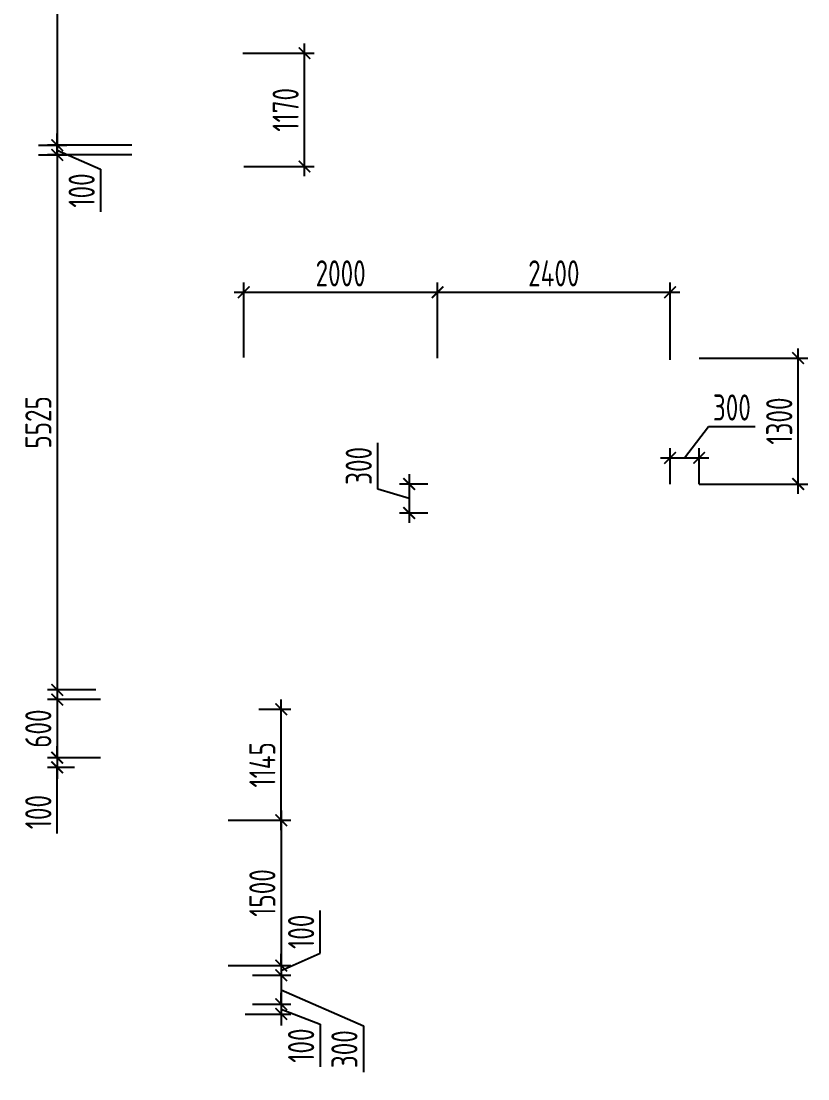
# Model space of a CAD drawing. Header units: millimetres. Extents: x -350007 to 536090, y -888 to 198380.
# Drawn here: x -151776 to -143658, y 60799 to 71722 of the extents above; entities that cross this region are included whole.
import ezdxf

# ---------------------------------------------------------------- set-up
doc = ezdxf.new("R2010")
doc.units = ezdxf.units.MM
doc.layers.add('АР_Размеры нов.', color=15, linetype='Continuous', lineweight=0)
doc.styles.add('ISOCPEUR', font='isocpeur.ttf', dxfattribs={"width": 0.7})
doc.dimstyles.new('R_100', dxfattribs={"dimtxt": 270, "dimasz": 120, "dimexe": 100, "dimexo": 0, "dimgap": 60, "dimtad": 1, "dimdec": 0, "dimrnd": 5, "dimzin": 0, "dimdsep": 46, "dimtxsty": 'ISOCPEUR', "dimblk": 'ARCHTICK', "dimcen": 0, "dimdle": 100, "dimclrd": 256, "dimclre": 256, "dimclrt": 256, "dimadec": 0, "dimazin": 0, "dimtfac": 2, "dimtdec": 0, "dimtofl": 0, "dimtmove": 1, "dimatfit": 3, "dimfxl": 1, "dimtvp": 3, "dimtolj": 1, "dimtzin": 0, "dimarcsym": 0})

# ---------------------------------------------------------------- blocks, each defined once
blk = doc.blocks.new('_ArchTick')
at = {"color": 0, "linetype": 'ByBlock', "const_width": 0.15}
blk.add_lwpolyline([(-0.5, -0.5), (0.5, 0.5)], dxfattribs=at)
blk = doc.blocks.new('*D2789')
at = {"layer": 'Defpoints', "color": 0, "ltscale": 100, "transparency": 16777216}
for p in [(-149639, 63469), (-149639, 61969), (-149092, 61969)]:
    blk.add_point(p, dxfattribs=at)
at = {"layer": 'АР_Размеры нов.', "lineweight": -2, "ltscale": 100, "transparency": 16777216}
for p, q in [((-149092, 63569), (-149092, 61869)), ((-149639, 63469), (-148992, 63469)), ((-149639, 61969), (-148992, 61969))]:
    blk.add_line(p, q, dxfattribs=at)
at = {"layer": 'АР_Размеры нов.', "lineweight": -2, "ltscale": 100, "transparency": 16777216, "xscale": 120, "yscale": 120, "zscale": 120}
for p, rotation in [((-149092, 63469), 90), ((-149092, 61969), 270)]:
    blk.add_blockref('_ArchTick', p, dxfattribs=dict(at, rotation=rotation))
at = {"layer": 'АР_Размеры нов.', "ltscale": 100, "transparency": 16777216, "insert": (-149287, 62719), "char_height": 270, "attachment_point": 5, "rotation": 90, "style": 'ISOCPEUR'}
blk.add_mtext('\\A1;1500', dxfattribs=at)
blk = doc.blocks.new('*D2720')
at = {"layer": 'Defpoints', "color": 0, "ltscale": 100, "transparency": 16777216}
for p in [(-144779, 68242, 0), (-143758, 68242), (-144779, 66942)]:
    blk.add_point(p, dxfattribs=at)
at = {"layer": 'АР_Размеры нов.', "lineweight": -2, "ltscale": 100, "transparency": 16777216}
for p, q in [((-143758, 66842), (-143758, 68342)), ((-144779, 68242), (-143658, 68242)), ((-144779, 66942), (-143658, 66942))]:
    blk.add_line(p, q, dxfattribs=at)
at = {"layer": 'АР_Размеры нов.', "lineweight": -2, "ltscale": 100, "transparency": 16777216, "xscale": 120, "yscale": 120, "zscale": 120}
for p, rotation in [((-143758, 68242), 90), ((-143758, 66942), 270)]:
    blk.add_blockref('_ArchTick', p, dxfattribs=dict(at, rotation=rotation))
at = {"layer": 'АР_Размеры нов.', "ltscale": 100, "transparency": 16777216, "insert": (-143953, 67592), "char_height": 270, "attachment_point": 5, "rotation": 90, "style": 'ISOCPEUR'}
blk.add_mtext('\\A1;1300', dxfattribs=at)
blk = doc.blocks.new('*D2898')
at = {"layer": 'Defpoints', "color": 0, "ltscale": 100, "transparency": 16777216}
for p in [(-149489, 71391), (-148852, 71391), (-149479, 70221)]:
    blk.add_point(p, dxfattribs=at)
at = {"layer": 'АР_Размеры нов.', "lineweight": -2, "ltscale": 100, "transparency": 16777216}
for p, q in [((-148852, 70121), (-148852, 71491)), ((-149489, 71391), (-148752, 71391)), ((-149479, 70221), (-148752, 70221))]:
    blk.add_line(p, q, dxfattribs=at)
at = {"layer": 'АР_Размеры нов.', "lineweight": -2, "ltscale": 100, "transparency": 16777216, "xscale": 120, "yscale": 120, "zscale": 120}
for p, rotation in [((-148852, 71391), 90), ((-148852, 70221), 270)]:
    blk.add_blockref('_ArchTick', p, dxfattribs=dict(at, rotation=rotation))
at = {"layer": 'АР_Размеры нов.', "ltscale": 100, "transparency": 16777216, "insert": (-149047, 70806), "char_height": 270, "attachment_point": 5, "rotation": 90, "style": 'ISOCPEUR'}
blk.add_mtext('\\A1;1170', dxfattribs=at)
blk = doc.blocks.new('*D2938')
at = {"layer": 'Defpoints', "color": 0, "ltscale": 100, "transparency": 16777216}
for p in [(-147479, 68922), (-149479, 68247), (-147479, 68242)]:
    blk.add_point(p, dxfattribs=at)
at = {"layer": 'АР_Размеры нов.', "lineweight": -2, "ltscale": 100, "transparency": 16777216}
for p, q in [((-149579, 68922), (-147379, 68922)), ((-149479, 68247), (-149479, 69022)), ((-147479, 68242), (-147479, 69022))]:
    blk.add_line(p, q, dxfattribs=at)
at = {"layer": 'АР_Размеры нов.', "lineweight": -2, "ltscale": 100, "transparency": 16777216, "xscale": 120, "yscale": 120, "zscale": 120, "rotation": 180}
blk.add_blockref('_ArchTick', (-149479, 68922), dxfattribs=at)
at = {"layer": 'АР_Размеры нов.', "lineweight": -2, "ltscale": 100, "transparency": 16777216, "xscale": 120, "yscale": 120, "zscale": 120}
blk.add_blockref('_ArchTick', (-147479, 68922), dxfattribs=at)
at = {"layer": 'АР_Размеры нов.', "ltscale": 100, "transparency": 16777216, "insert": (-148479, 69117), "char_height": 270, "attachment_point": 5, "style": 'ISOCPEUR'}
blk.add_mtext('\\A1;2000', dxfattribs=at)
blk = doc.blocks.new('*D2939')
at = {"layer": 'Defpoints', "color": 0, "ltscale": 100, "transparency": 16777216}
for p in [(-145079, 68922), (-147479, 68242), (-145079, 68225)]:
    blk.add_point(p, dxfattribs=at)
at = {"layer": 'АР_Размеры нов.', "lineweight": -2, "ltscale": 100, "transparency": 16777216}
for p, q in [((-147579, 68922), (-144979, 68922)), ((-147479, 68242), (-147479, 69022)), ((-145079, 68225), (-145079, 69022))]:
    blk.add_line(p, q, dxfattribs=at)
at = {"layer": 'АР_Размеры нов.', "lineweight": -2, "ltscale": 100, "transparency": 16777216, "xscale": 120, "yscale": 120, "zscale": 120, "rotation": 180}
blk.add_blockref('_ArchTick', (-147479, 68922), dxfattribs=at)
at = {"layer": 'АР_Размеры нов.', "lineweight": -2, "ltscale": 100, "transparency": 16777216, "xscale": 120, "yscale": 120, "zscale": 120}
blk.add_blockref('_ArchTick', (-145079, 68922), dxfattribs=at)
at = {"layer": 'АР_Размеры нов.', "ltscale": 100, "transparency": 16777216, "insert": (-146279, 69117), "char_height": 270, "attachment_point": 5, "style": 'ISOCPEUR'}
blk.add_mtext('\\A1;2400', dxfattribs=at)
blk = doc.blocks.new('*D2974')
at = {"layer": 'Defpoints', "color": 0, "ltscale": 100, "transparency": 16777216}
for p in [(-144779, 67212), (-145079, 66942), (-144779, 66942)]:
    blk.add_point(p, dxfattribs=at)
at = {"layer": 'АР_Размеры нов.', "lineweight": -2, "ltscale": 100, "transparency": 16777216}
for p, q in [((-144929, 67212), (-144682, 67536)), ((-144682, 67536), (-144203, 67536)), ((-145079, 66942), (-145079, 67312)), ((-144779, 66942), (-144779, 67312)), ((-145179, 67212), (-144679, 67212))]:
    blk.add_line(p, q, dxfattribs=at)
at = {"layer": 'АР_Размеры нов.', "lineweight": -2, "ltscale": 100, "transparency": 16777216, "xscale": 120, "yscale": 120, "zscale": 120, "rotation": 180}
blk.add_blockref('_ArchTick', (-145079, 67212), dxfattribs=at)
at = {"layer": 'АР_Размеры нов.', "lineweight": -2, "ltscale": 100, "transparency": 16777216, "xscale": 120, "yscale": 120, "zscale": 120}
blk.add_blockref('_ArchTick', (-144779, 67212), dxfattribs=at)
at = {"layer": 'АР_Размеры нов.', "ltscale": 100, "transparency": 16777216, "insert": (-144442, 67732), "char_height": 270, "attachment_point": 5, "style": 'ISOCPEUR'}
blk.add_mtext('\\A1;300', dxfattribs=at)
blk = doc.blocks.new('*D2975')
at = {"layer": 'Defpoints', "color": 0, "ltscale": 100, "transparency": 16777216}
for p in [(-147579, 66942), (-147772, 66642), (-147579, 66642)]:
    blk.add_point(p, dxfattribs=at)
at = {"layer": 'АР_Размеры нов.', "lineweight": -2, "ltscale": 100, "transparency": 16777216}
for p, q in [((-148097, 66889), (-148097, 67368)), ((-147772, 67042), (-147772, 66542)), ((-147772, 66792), (-148097, 66889)), ((-147579, 66942), (-147872, 66942)), ((-147579, 66642), (-147872, 66642))]:
    blk.add_line(p, q, dxfattribs=at)
at = {"layer": 'АР_Размеры нов.', "lineweight": -2, "ltscale": 100, "transparency": 16777216, "xscale": 120, "yscale": 120, "zscale": 120}
for p, rotation in [((-147772, 66942), 90), ((-147772, 66642), 270)]:
    blk.add_blockref('_ArchTick', p, dxfattribs=dict(at, rotation=rotation))
at = {"layer": 'АР_Размеры нов.', "ltscale": 100, "transparency": 16777216, "insert": (-148292, 67129), "char_height": 270, "attachment_point": 5, "rotation": 90, "style": 'ISOCPEUR'}
blk.add_mtext('\\A1;300', dxfattribs=at)
blk = doc.blocks.new('*D1866')
at = {"layer": 'Defpoints', "color": 0, "ltscale": 500, "transparency": 16777216}
for p in [(-151204, 79601), (-151404, 70441), (-150635, 70441)]:
    blk.add_point(p, dxfattribs=at)
at = {"layer": 'АР_Размеры нов.', "lineweight": -2, "ltscale": 500, "transparency": 16777216}
for p, q in [((-151404, 79701), (-151404, 70341)), ((-151204, 79601), (-151504, 79601)), ((-150635, 70441), (-151504, 70441))]:
    blk.add_line(p, q, dxfattribs=at)
at = {"layer": 'АР_Размеры нов.', "lineweight": -2, "ltscale": 500, "transparency": 16777216, "xscale": 120, "yscale": 120, "zscale": 120}
for p, rotation in [((-151404, 79601), 90), ((-151404, 70441), 270)]:
    blk.add_blockref('_ArchTick', p, dxfattribs=dict(at, rotation=rotation))
at = {"layer": 'АР_Размеры нов.', "lineweight": 13, "ltscale": 500, "transparency": 16777216, "insert": (-151599, 75021), "char_height": 270, "attachment_point": 5, "rotation": 90, "style": 'ISOCPEUR'}
blk.add_mtext('\\A1;9160', dxfattribs=at)
blk = doc.blocks.new('*D1867')
at = {"layer": 'Defpoints', "color": 0, "ltscale": 500, "transparency": 16777216}
for p in [(-150635, 70341), (-151404, 64816), (-151004, 64816)]:
    blk.add_point(p, dxfattribs=at)
at = {"layer": 'АР_Размеры нов.', "lineweight": -2, "ltscale": 500, "transparency": 16777216}
for p, q in [((-150635, 70341), (-151504, 70341)), ((-151404, 70441), (-151404, 64716)), ((-151004, 64816), (-151504, 64816))]:
    blk.add_line(p, q, dxfattribs=at)
at = {"layer": 'АР_Размеры нов.', "lineweight": -2, "ltscale": 500, "transparency": 16777216, "xscale": 120, "yscale": 120, "zscale": 120}
for p, rotation in [((-151404, 70341), 90), ((-151404, 64816), 270)]:
    blk.add_blockref('_ArchTick', p, dxfattribs=dict(at, rotation=rotation))
at = {"layer": 'АР_Размеры нов.', "lineweight": 13, "ltscale": 500, "transparency": 16777216, "insert": (-151599, 67578), "char_height": 270, "attachment_point": 5, "rotation": 90, "style": 'ISOCPEUR'}
blk.add_mtext('\\A1;5525', dxfattribs=at)
blk = doc.blocks.new('*D1868')
at = {"layer": 'Defpoints', "color": 0, "ltscale": 500, "transparency": 16777216}
for p in [(-150959, 64716), (-151404, 64116), (-150956, 64116)]:
    blk.add_point(p, dxfattribs=at)
at = {"layer": 'АР_Размеры нов.', "lineweight": -2, "ltscale": 500, "transparency": 16777216}
for p, q in [((-151404, 64816), (-151404, 64016)), ((-150959, 64716), (-151504, 64716)), ((-150956, 64116), (-151504, 64116))]:
    blk.add_line(p, q, dxfattribs=at)
at = {"layer": 'АР_Размеры нов.', "lineweight": -2, "ltscale": 500, "transparency": 16777216, "xscale": 120, "yscale": 120, "zscale": 120}
for p, rotation in [((-151404, 64716), 90), ((-151404, 64116), 270)]:
    blk.add_blockref('_ArchTick', p, dxfattribs=dict(at, rotation=rotation))
at = {"layer": 'АР_Размеры нов.', "lineweight": 13, "ltscale": 500, "transparency": 16777216, "insert": (-151599, 64416), "char_height": 270, "attachment_point": 5, "rotation": 90, "style": 'ISOCPEUR'}
blk.add_mtext('\\A1;600', dxfattribs=at)
blk = doc.blocks.new('*D1869')
at = {"layer": 'Defpoints', "color": 0, "ltscale": 500, "transparency": 16777216}
for p in [(-149323, 64616), (-149092, 64616), (-149639, 63469)]:
    blk.add_point(p, dxfattribs=at)
at = {"layer": 'АР_Размеры нов.', "lineweight": -2, "ltscale": 500, "transparency": 16777216}
for p, q in [((-149092, 63369), (-149092, 64716)), ((-149323, 64616), (-148992, 64616)), ((-149639, 63469), (-148992, 63469))]:
    blk.add_line(p, q, dxfattribs=at)
at = {"layer": 'АР_Размеры нов.', "lineweight": -2, "ltscale": 500, "transparency": 16777216, "xscale": 120, "yscale": 120, "zscale": 120}
for p, rotation in [((-149092, 64616), 90), ((-149092, 63469), 270)]:
    blk.add_blockref('_ArchTick', p, dxfattribs=dict(at, rotation=rotation))
at = {"layer": 'АР_Размеры нов.', "lineweight": 13, "ltscale": 500, "transparency": 16777216, "insert": (-149287, 64042), "char_height": 270, "attachment_point": 5, "rotation": 90, "style": 'ISOCPEUR'}
blk.add_mtext('\\A1;1145', dxfattribs=at)
blk = doc.blocks.new('*D1870')
at = {"layer": 'Defpoints', "color": 0, "ltscale": 500, "transparency": 16777216}
for p in [(-149639, 61969), (-149389, 61869), (-149092, 61869)]:
    blk.add_point(p, dxfattribs=at)
at = {"layer": 'АР_Размеры нов.', "lineweight": -2, "ltscale": 500, "transparency": 16777216}
for p, q in [((-148692, 62097), (-148692, 62538)), ((-149092, 61919), (-148692, 62097)), ((-149092, 61969), (-149092, 62089)), ((-149639, 61969), (-148992, 61969)), ((-149092, 61969), (-149092, 61869)), ((-149389, 61869), (-148992, 61869)), ((-149092, 61869), (-149092, 61749))]:
    blk.add_line(p, q, dxfattribs=at)
at = {"layer": 'АР_Размеры нов.', "lineweight": -2, "ltscale": 500, "transparency": 16777216, "xscale": 120, "yscale": 120, "zscale": 120}
for p, rotation in [((-149092, 61969), 270), ((-149092, 61869), 90)]:
    blk.add_blockref('_ArchTick', p, dxfattribs=dict(at, rotation=rotation))
at = {"layer": 'АР_Размеры нов.', "lineweight": 13, "ltscale": 500, "transparency": 16777216, "insert": (-148887, 62318), "char_height": 270, "attachment_point": 5, "rotation": 90, "style": 'ISOCPEUR'}
blk.add_mtext('\\A1;100', dxfattribs=at)
blk = doc.blocks.new('*D1871')
at = {"layer": 'Defpoints', "color": 0, "ltscale": 500, "transparency": 16777216}
for p in [(-149389, 61869), (-149389, 61569), (-149092, 61569)]:
    blk.add_point(p, dxfattribs=at)
at = {"layer": 'АР_Размеры нов.', "lineweight": -2, "ltscale": 500, "transparency": 16777216}
for p, q in [((-149092, 61969), (-149092, 61469)), ((-149389, 61869), (-148992, 61869)), ((-149092, 61719), (-148245, 61346)), ((-149389, 61569), (-148992, 61569)), ((-148245, 61346), (-148245, 60867))]:
    blk.add_line(p, q, dxfattribs=at)
at = {"layer": 'АР_Размеры нов.', "lineweight": -2, "ltscale": 500, "transparency": 16777216, "xscale": 120, "yscale": 120, "zscale": 120}
for p, rotation in [((-149092, 61869), 90), ((-149092, 61569), 270)]:
    blk.add_blockref('_ArchTick', p, dxfattribs=dict(at, rotation=rotation))
at = {"layer": 'АР_Размеры нов.', "lineweight": 13, "ltscale": 500, "transparency": 16777216, "insert": (-148440, 61106), "char_height": 270, "attachment_point": 5, "rotation": 90, "style": 'ISOCPEUR'}
blk.add_mtext('\\A1;300', dxfattribs=at)
blk = doc.blocks.new('*D1872')
at = {"layer": 'Defpoints', "color": 0, "ltscale": 500, "transparency": 16777216}
for p in [(-149389, 61569), (-149464, 61469), (-149092, 61469)]:
    blk.add_point(p, dxfattribs=at)
at = {"layer": 'АР_Размеры нов.', "lineweight": -2, "ltscale": 500, "transparency": 16777216}
for p, q in [((-149092, 61569), (-149092, 61689)), ((-149389, 61569), (-148992, 61569)), ((-149092, 61569), (-149092, 61469)), ((-149092, 61519), (-148692, 61364)), ((-149464, 61469), (-148992, 61469)), ((-149092, 61469), (-149092, 61349)), ((-148692, 61364), (-148692, 60923))]:
    blk.add_line(p, q, dxfattribs=at)
at = {"layer": 'АР_Размеры нов.', "lineweight": -2, "ltscale": 500, "transparency": 16777216, "xscale": 120, "yscale": 120, "zscale": 120}
for p, rotation in [((-149092, 61569), 270), ((-149092, 61469), 90)]:
    blk.add_blockref('_ArchTick', p, dxfattribs=dict(at, rotation=rotation))
at = {"layer": 'АР_Размеры нов.', "lineweight": 13, "ltscale": 500, "transparency": 16777216, "insert": (-148887, 61143), "char_height": 270, "attachment_point": 5, "rotation": 90, "style": 'ISOCPEUR'}
blk.add_mtext('\\A1;100', dxfattribs=at)
blk = doc.blocks.new('*D1881')
at = {"layer": 'Defpoints', "color": 0, "ltscale": 500, "transparency": 16777216}
for p in [(-151597, 70441), (-151597, 70341), (-151404, 70441)]:
    blk.add_point(p, dxfattribs=at)
at = {"layer": 'АР_Размеры нов.', "lineweight": -2, "ltscale": 500, "transparency": 16777216}
for p, q in [((-151404, 70441), (-151404, 70561)), ((-151597, 70441), (-151304, 70441)), ((-151597, 70341), (-151304, 70341)), ((-151404, 70341), (-151404, 70441)), ((-151404, 70391), (-150957, 70194)), ((-151404, 70341), (-151404, 70221)), ((-150957, 70194), (-150957, 69752))]:
    blk.add_line(p, q, dxfattribs=at)
at = {"layer": 'АР_Размеры нов.', "lineweight": -2, "ltscale": 500, "transparency": 16777216, "xscale": 120, "yscale": 120, "zscale": 120}
for p, rotation in [((-151404, 70441), 270), ((-151404, 70341), 90)]:
    blk.add_blockref('_ArchTick', p, dxfattribs=dict(at, rotation=rotation))
at = {"layer": 'АР_Размеры нов.', "lineweight": 13, "ltscale": 500, "transparency": 16777216, "insert": (-151152, 69973), "char_height": 270, "attachment_point": 5, "rotation": 90, "style": 'ISOCPEUR'}
blk.add_mtext('\\A1;100', dxfattribs=at)
blk = doc.blocks.new('*D1882')
at = {"layer": 'Defpoints', "color": 0, "ltscale": 500, "transparency": 16777216}
for p in [(-151230, 64116), (-151404, 64016), (-151227, 64016)]:
    blk.add_point(p, dxfattribs=at)
at = {"layer": 'АР_Размеры нов.', "lineweight": -2, "ltscale": 500, "transparency": 16777216}
for p, q in [((-151404, 64116), (-151404, 64236)), ((-151230, 64116), (-151504, 64116)), ((-151404, 64116), (-151404, 64016)), ((-151227, 64016), (-151504, 64016)), ((-151404, 64016), (-151404, 63896)), ((-151404, 63334), (-151404, 64016))]:
    blk.add_line(p, q, dxfattribs=at)
at = {"layer": 'АР_Размеры нов.', "lineweight": -2, "ltscale": 500, "transparency": 16777216, "xscale": 120, "yscale": 120, "zscale": 120}
for p, rotation in [((-151404, 64116), 270), ((-151404, 64016), 90)]:
    blk.add_blockref('_ArchTick', p, dxfattribs=dict(at, rotation=rotation))
at = {"layer": 'АР_Размеры нов.', "lineweight": 13, "ltscale": 500, "transparency": 16777216, "insert": (-151599, 63554), "char_height": 270, "attachment_point": 5, "rotation": 90, "style": 'ISOCPEUR'}
blk.add_mtext('\\A1;100', dxfattribs=at)

msp = doc.modelspace()

# ---------------------------------------------------------------- dimensions: what is measured, and where the dimension line sits
at = {"layer": 'АР_Размеры нов.', "lineweight": 13, "ltscale": 500}
for base, p1, p2, override, picture, middle in [((-151404, 70440.7), (-151204.2, 79600.7), (-150635.1, 70440.7), {"dimpost": '\\X'}, '*D1866', (-151599, 75020.7)), ((-151404, 64815.7), (-150635.1, 70340.7), (-151004.3, 64815.7), {"dimpost": '\\X'}, '*D1867', (-151599, 67578.2)), ((-151404, 64115.7), (-150959, 64715.7), (-150955.8, 64115.7), {"dimpost": '\\X'}, '*D1868', (-151599, 64415.7)), ((-149092, 64615.7), (-149638.9, 63468.6), (-149323.2, 64615.7), {"dimpost": '\\X', "dimfxl": 2.5, "dimarcsym": 1}, '*D1869', (-149287, 64042.2))]:
    dim = msp.add_linear_dim(base=base, p1=p1, p2=p2, angle=90, dimstyle='R_100', override=override, dxfattribs=at)
    dim.commit()
    dim.dimension.update_dxf_attribs({"geometry": picture, "text_midpoint": middle})
at = {"layer": 'АР_Размеры нов.', "ltscale": 100}
for base, p1, p2, override, picture, middle in [((-148852.1, 71390.7), (-149478.9, 70220.7), (-149488.9, 71390.7), {"dimpost": '\\X', "dimfxl": 2.5, "dimarcsym": 1}, '*D2898', (-149047.1, 70805.7)), ((-143757.8209, 68241.8302), (-144778.9448, 66942.2758), (-144779.2183, 68241.8302, 0.1445), {"dimpost": '\\X', "dimfxl": 2.5, "dimarcsym": 1}, '*D2720', (-143952.8209, 67592.053)), ((-147771.5, 66641.5), (-147579, 66942.3), (-147579.1, 66641.5), {"dimpost": '\\X', "dimfxl": 300, "dimarcsym": 1}, '*D2975', (-148291.5, 66949.4)), ((-149092, 61968.6), (-149638.9, 63468.6), (-149638.5, 61968.6), {"dimpost": '\\X', "dimfxl": 2.5, "dimarcsym": 1}, '*D2789', (-149287, 62718.6))]:
    dim = msp.add_linear_dim(base=base, p1=p1, p2=p2, angle=90, dimstyle='R_100', override=override, dxfattribs=at)
    dim.commit()
    dim.dimension.update_dxf_attribs({"geometry": picture, "text_midpoint": middle})
at = {"layer": 'АР_Размеры нов.', "lineweight": 13, "ltscale": 500}
for base, p1, p2, override, picture, middle in [((-151404, 70440.7), (-151597.2, 70340.7), (-151597.2, 70440.7), {"dimpost": '\\X'}, '*D1881', (-150957.5, 70133.5)), ((-151404, 64015.7), (-151229.9, 64115.7), (-151226.7, 64015.7), {"dimpost": '\\X'}, '*D1882', (-151559.1, 63554.5)), ((-149092, 61868.6), (-149638.5, 61968.6), (-149388.5, 61868.6), {"dimpost": '\\X', "dimfxl": 2.5, "dimarcsym": 1}, '*D1870', (-148692, 62157.1)), ((-149092, 61568.6), (-149388.5, 61868.6), (-149388.5, 61568.6), {"dimpost": '\\X', "dimfxl": 2.5, "dimarcsym": 1}, '*D1871', (-148244.6, 61285.7)), ((-149092, 61468.6), (-149388.5, 61568.6), (-149463.5, 61468.6), {"dimpost": '\\X', "dimfxl": 2.5, "dimarcsym": 1}, '*D1872', (-148692, 61303.9))]:
    dim = msp.add_linear_dim(base=base, p1=p1, p2=p2, angle=90, dimstyle='R_100', override=override, dxfattribs=at)
    dim.commit()
    dim.dimension.update_dxf_attribs({"geometry": picture, "text_midpoint": middle, "dimtype": 160})
at = {"layer": 'АР_Размеры нов.', "ltscale": 100}
for base, p1, p2, picture, middle in [((-147478.9, 68922.4), (-149478.9, 68246.9), (-147478.9, 68241.9), '*D2938', (-148478.9, 69117.4)), ((-145078.9, 68922.4), (-147478.9, 68241.9), (-145078.9, 68224.9), '*D2939', (-146278.9, 69117.4))]:
    dim = msp.add_linear_dim(base=base, p1=p1, p2=p2, dimstyle='R_100', override={"dimpost": '\\X', "dimfxl": 2.5, "dimarcsym": 1}, dxfattribs=at)
    dim.commit()
    dim.dimension.update_dxf_attribs({"geometry": picture, "text_midpoint": middle})
dim = msp.add_linear_dim(base=(-144778.9, 67211.5), p1=(-145078.9, 66942.3), p2=(-144778.9, 66942.3), dimstyle='R_100', override={"dimpost": '\\X', "dimfxl": 300, "dimarcsym": 1}, dxfattribs=at)
dim.commit()
dim.dimension.update_dxf_attribs({"geometry": '*D2974', "text_midpoint": (-144621.7, 67536.5), "dimtype": 160})

doc.saveas('drawing.dxf')
